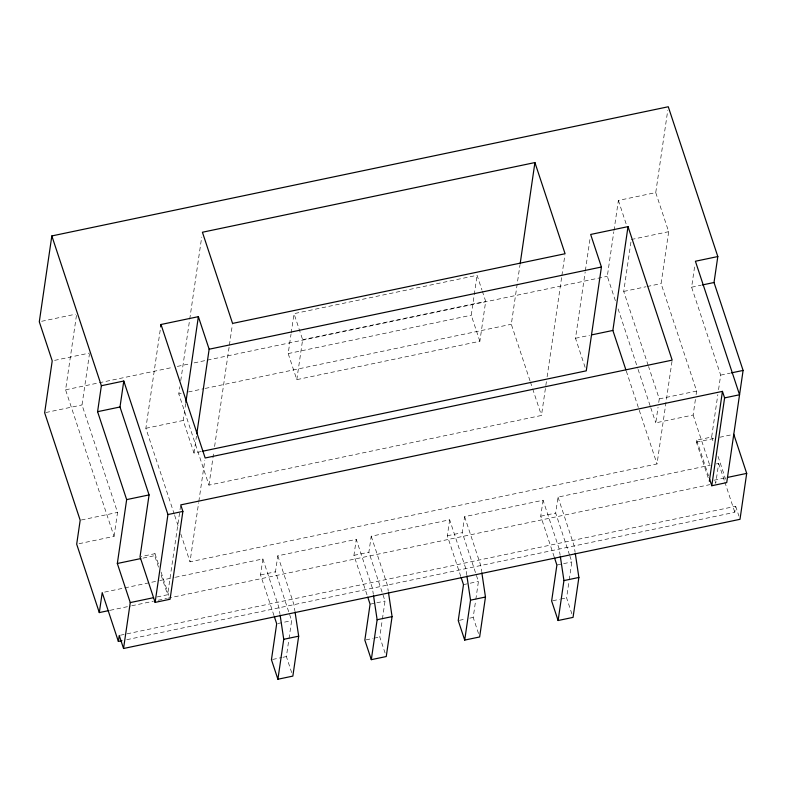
<?xml version="1.0" encoding="UTF-8"?>
<svg xmlns="http://www.w3.org/2000/svg" width="786" height="786" viewBox="0 0 786 786"><rect width="100%" height="100%" fill="white"/><g stroke="black" fill="none" stroke-linecap="round" stroke-linejoin="round"><path stroke-width="0.59" stroke-dasharray="3.93 2.95" d="M79.022 543.706L114.049 536.366L65.582 389.827L76.664 313.958M114.049 536.366L117.546 512.403L82.009 404.947L89.407 354.24M174.276 514.211L145.862 428.301L160.315 329.314M158.497 567.158L154.695 555.663L154.989 553.668L141.185 556.557M546.398 381.662L541.466 415.46L208.958 485.139L178.805 393.953L179.866 386.712M180.751 380.679L189.554 320.344M189.731 319.136L201.717 237.067M201.187 451.528L193.985 453.041L183.217 420.471L185.683 403.572M157.112 596.947L167.614 594.747L179.856 510.92M180.033 509.711L180.554 506.105M193.985 453.041L196.461 436.142M672.001 361.344L657.017 463.946L190.016 561.813L198.652 502.667M198.829 501.458L204.812 460.409M208.958 485.139L213.9 451.341M214.598 446.517L229.227 346.351M229.404 345.142L232.391 324.628M482.319 291.154L485.689 301.343L479.863 341.271L296.803 379.638L288.187 353.582L291.007 334.227M291.184 333.018L294.013 313.653L477.082 275.296L481.946 290.014M274 615.625L260.53 574.92L262.868 558.944L175.347 577.288M296.803 379.638L302.63 339.709L294.013 313.653M289.012 638.596L291.635 620.635L275.473 571.786L277.812 555.81L356.264 539.373L372.417 588.223L373.33 594.275M291.704 672.659L286.389 656.565L288.835 639.794M367.013 594.884L353.936 555.348L356.264 539.373M382.409 619.024L385.032 601.054L368.88 552.214L371.208 536.239L449.671 519.801L465.823 568.642L466.727 574.704M385.111 653.087L379.785 636.994L382.232 620.223M479.863 341.271L471.246 315.225L474.076 295.86M474.253 294.652L477.082 275.296M460.793 576.472L447.332 535.777L449.671 519.801M475.815 599.453L478.428 581.483L462.276 532.643L464.614 516.667L543.067 500.23L559.219 549.07L560.123 555.132M530.019 380.837L511.313 324.274L519.949 265.147M478.507 633.516L473.192 617.423L475.638 600.651M547.105 376.838L561.735 276.672M561.902 275.464L564.898 254.949M554.199 556.901L540.739 516.196L543.067 500.23M585.118 367.347L575.499 338.265L585.197 271.877M585.374 270.669L590.129 238.07M569.526 554.936L555.682 513.071L558.011 497.096L710.269 465.194M615.389 300.733L607.313 276.308L613.817 231.752M613.984 230.544L618.385 200.44L655.74 192.609L667.746 110.394M571.913 613.945L566.588 597.851L569.035 581.08M569.211 579.881L571.835 561.911L569.909 556.095M648.185 365.372L623.73 291.429L630.952 241.931M696.101 394.651L696.632 391.055L661.085 283.599L668.67 231.683L655.74 192.609M695.404 399.445L693.134 415.018L655.77 422.839L658.039 407.266M658.747 402.481L659.267 398.885L648.568 366.531M718.561 389.689L720.683 375.128L691.611 287.204L694.883 264.794M708.196 477.77L696.416 442.145L696.71 440.15L711.654 437.016L717.854 394.543M716.262 463.937L718.659 463.435L715.741 483.4L714.209 478.762M126.762 639.696L734.812 512.275L735.686 506.282L120.445 635.216M41.638 321.297L75.495 314.204M54.558 360.381L89.584 353.042M631.305 239.514L668.67 231.683M302.63 339.709L485.689 301.343M65.582 389.827L98.014 383.028M99.213 382.782L172.488 367.426M177.292 366.423L189.308 363.898M194.113 362.896L206.119 360.381M207.317 360.126L607.313 276.308M288.187 353.582L471.246 315.225M45.814 412.532L82.009 404.947M623.73 291.429L645.915 286.772M647.075 286.536L661.085 283.599M178.805 393.953L181.212 393.452M188.414 391.949L204.016 388.677M205.215 388.422L511.313 324.274M691.611 287.204L701.053 285.23M145.862 428.301L183.217 420.471M575.499 338.265L589.51 335.337M720.683 375.128L730.125 373.154M81.351 519.988L117.546 512.403M659.267 398.885L696.632 391.055M143.023 558.109L154.695 555.663M696.416 442.145L713.934 438.48M719.77 437.252L731.442 434.805M104.617 592.104L158.566 580.805M159.764 580.549L174.148 577.533M260.53 574.92L275.473 571.786M353.936 555.348L368.88 552.214M447.332 535.777L462.276 532.643M540.739 516.196L555.682 513.071M714.012 480.246L725.684 477.8M110.119 610.309L130.545 606.026M131.743 605.78L153.378 601.241M158.183 600.239L166.593 598.47M167.791 598.225L709.738 484.657M277.841 623.524L291.635 620.635M370.088 604.188L385.032 601.054M463.485 584.617L478.428 581.483M556.891 565.046L571.835 561.911M272.595 659.454L281.791 657.528M282.94 657.293L286.389 656.565M365.991 639.883L372.888 638.438M374.038 638.203L379.785 636.994M459.388 620.311L465.145 619.113M469.743 618.15L473.192 617.423M552.794 600.74L559.691 599.296M560.84 599.05L566.588 597.851M735.686 506.282L738.919 516.058M711.654 437.016L713.157 441.575M718.06 456.391L725.596 479.185M718.659 463.435L724.427 480.875M724.81 482.034L734.812 512.275M693.134 415.018L710.377 467.169M618.385 200.44L626.363 224.58M696.71 440.15L708.491 475.776M618.081 308.869L637.692 368.182M638.075 369.341L650.386 406.559M650.769 407.728L655.77 422.839M626.304 371.071L657.017 463.946M530.403 381.986L532.309 387.753M532.692 388.913L541.466 415.46M558.011 497.096L574.163 545.946L575.067 551.998M464.614 516.667L480.767 565.517L481.671 571.579M371.208 536.239L387.36 585.089L388.274 591.151M277.812 555.81L293.964 604.66L294.868 610.722M262.868 558.944L279.02 607.794L279.924 613.856M174.659 515.38L178.874 528.143M180.8 533.949L190.016 561.813M154.989 553.668L159.165 566.313M161.061 572.061L169.707 598.175M161.159 575.205L167.614 594.747"/><path stroke-width="1.18" d="M709.63 479.224L711.782 485.738L726.726 482.604L743.104 370.432L714.022 282.508L717.815 256.55L668.277 106.758L51.837 235.938L39.3 321.788L52.22 360.862L44.645 412.778L80.182 520.234L76.684 544.197L99.301 612.579L108.92 610.565M733.78 434.314L746.7 473.388L739.999 519.31L123.549 648.489L130.26 602.577L117.33 563.493L126.664 499.611L97.582 411.687L101.374 385.73L51.837 235.938M711.782 485.738L724.613 397.893L722.452 391.379L180.731 504.897L182.883 511.411L170.061 599.256L155.117 602.39L140.036 556.802L149.075 494.915L120.003 406.991L123.785 381.033L101.374 385.73M99.301 612.579L102.219 592.615L118.372 641.455L121.968 640.698M160.658 326.897L161.012 324.49L198.377 316.66L209.145 349.22L196.805 433.725M118.372 641.455L119.246 635.461L123.549 648.489M155.117 602.39L167.939 514.545L123.785 381.033M185.86 402.363L198.377 316.66M295.055 611.93L298.68 636.179L292.844 676.107L277.9 679.242L283.736 639.303L280.111 615.065M388.451 592.359L392.076 616.607L386.25 656.536L371.306 659.66L377.133 619.732L373.507 595.493M481.847 572.788L485.473 597.026L479.647 636.965L464.703 640.089L470.529 600.16L466.904 575.922M520.126 263.939L534.922 162.564L202.415 232.243L232.568 323.419L565.075 253.74L534.922 162.564M161.012 324.49L205.166 457.992L672.168 360.135L628.014 226.623L590.659 234.454L601.428 267.014L586.268 370.835L202.385 451.282M575.254 553.216L578.879 577.455L573.053 617.383L558.109 620.518L563.935 580.589L560.31 556.35M625.911 369.911L612.864 330.444L628.014 226.623M709.336 481.219L722.452 391.379M209.145 349.22L601.428 267.014M717.815 256.55L695.404 261.247L739.557 394.759L724.613 397.893M97.582 411.687L120.003 406.991M702.232 284.984L714.022 282.508M591.848 334.846L612.864 330.444M126.664 499.611L149.075 494.915M731.304 372.898L743.104 370.432M167.939 514.545L182.883 511.411M117.33 563.493L140.684 558.6M130.26 602.577L153.604 597.674M728.023 477.308L746.7 473.388M283.736 639.303L298.68 636.179M377.133 619.732L392.076 616.607M470.529 600.16L485.473 597.026M563.935 580.589L578.879 577.455M554.582 558.07L556.891 565.046L551.644 600.985L558.109 620.518M461.185 577.641L463.485 584.617L458.238 620.557L464.703 640.089M367.779 597.213L370.088 604.188L364.842 640.128L371.306 659.66M274.383 616.784L276.692 623.76L271.445 659.7L277.9 679.242"/></g></svg>
